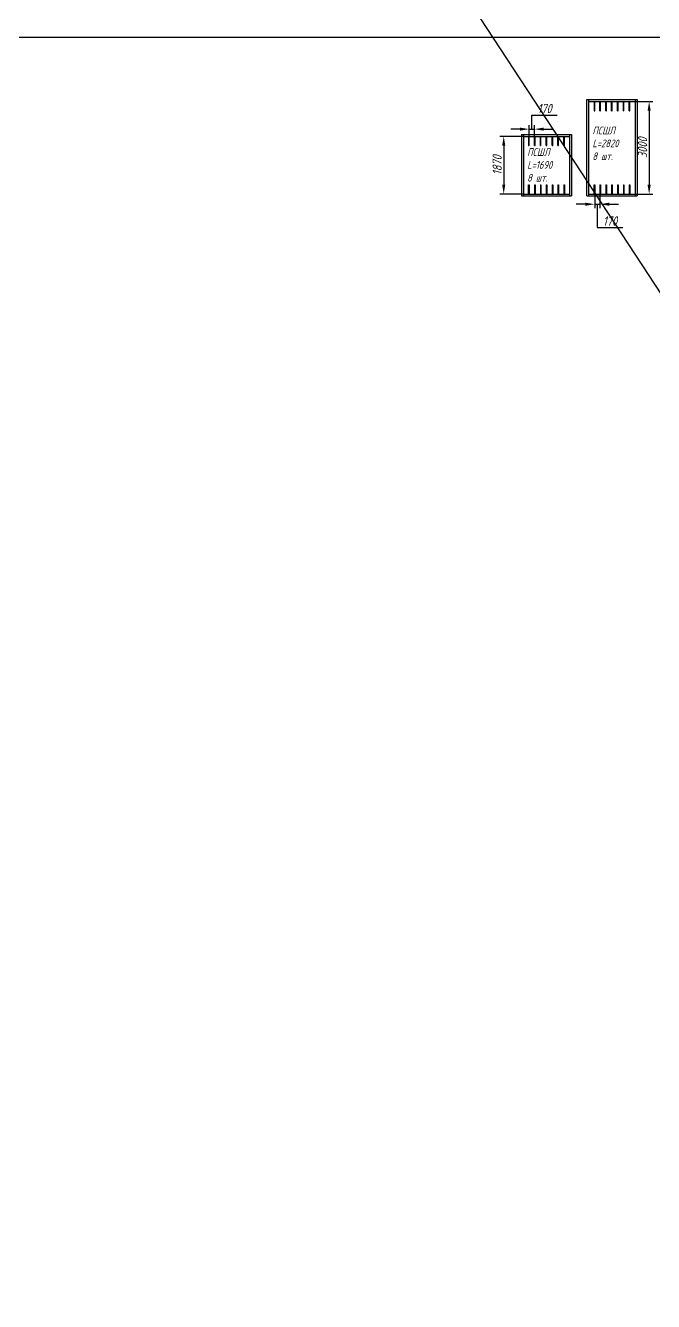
# Model space of a CAD drawing. Header units: millimetres. Extents: x -80926 to 207199, y -554506 to -32322.
# Drawn here: x -31315 to -10961, y -186094 to -144722 of the extents above; entities that cross this region are included whole.
import ezdxf

# ---------------------------------------------------------------- set-up
doc = ezdxf.new("R2010")
doc.units = ezdxf.units.MM
doc.styles.add('GOST 2.304', font='CS_Gost2304.shx', dxfattribs={"oblique": 15})
doc.dimstyles.new('GOST', dxfattribs={"dimscale": 0, "dimtxt": 3, "dimasz": 3, "dimexe": 1.25, "dimexo": 0, "dimtad": 1, "dimtoh": 1, "dimdec": 3, "dimtxsty": 'GOST 2.304', "dimcen": 5, "dimadec": 3, "dimazin": 2, "dimtfac": 0.75, "dimtdec": 4, "dimtmove": 1, "dimatfit": 3, "dimfxl": 0, "dimtolj": 1, "dimarcsym": 0})

# ---------------------------------------------------------------- blocks, each defined once
blk = doc.blocks.new('*D33')
at = {"color": 0, "lineweight": -2}
for p, q in [((-14902, -148082), (-14902, -147626)), ((-14902, -147626), (-14077, -147626)), ((-15287, -148082), (-15587, -148082)), ((-14987, -148316), (-14987, -147957)), ((-14987, -148082), (-14817, -148082)), ((-14987, -148082), (-14817, -148082)), ((-14817, -148316), (-14817, -147957)), ((-14517, -148082), (-14217, -148082))]:
    blk.add_line(p, q, dxfattribs=at)
at = {"color": 0}
for points in [[(-15287, -148032), (-15287, -148132), (-14987, -148082)], [(-14517, -148032), (-14517, -148132), (-14817, -148082)]]:
    blk.add_solid(points, dxfattribs=at)
at = {"layer": 'Defpoints', "color": 0}
for p in [(-14817, -148082), (-14987, -148316), (-14817, -148316)]:
    blk.add_point(p, dxfattribs=at)
at = {"color": 0, "insert": (-14490, -147414), "char_height": 300, "attachment_point": 5, "style": 'GOST 2.304'}
blk.add_mtext('\\A1;170', dxfattribs=at)
blk = doc.blocks.new('*D34')
at = {"color": 0, "lineweight": -2}
for p, q in [((-13166, -150516), (-13466, -150516)), ((-12866, -150185), (-12866, -150641)), ((-12866, -150516), (-12696, -150516)), ((-12866, -150516), (-12696, -150516)), ((-12781, -150516), (-12781, -151272)), ((-12696, -150185), (-12696, -150641)), ((-12396, -150516), (-12096, -150516)), ((-12781, -151272), (-11956, -151272))]:
    blk.add_line(p, q, dxfattribs=at)
at = {"color": 0}
for points in [[(-13166, -150466), (-13166, -150566), (-12866, -150516)], [(-12396, -150466), (-12396, -150566), (-12696, -150516)]]:
    blk.add_solid(points, dxfattribs=at)
at = {"layer": 'Defpoints', "color": 0}
for p in [(-12866, -150185), (-12696, -150185), (-12696, -150516)]:
    blk.add_point(p, dxfattribs=at)
at = {"color": 0, "insert": (-12368, -151060), "char_height": 300, "attachment_point": 5, "style": 'GOST 2.304'}
blk.add_mtext('\\A1;170', dxfattribs=at)
blk = doc.blocks.new('*D38')
at = {"color": 0, "lineweight": -2}
for p, q in [((-15177, -148316), (-15940, -148316)), ((-15815, -148616), (-15815, -149886)), ((-15177, -150186), (-15940, -150186))]:
    blk.add_line(p, q, dxfattribs=at)
at = {"color": 0}
for points in [[(-15865, -148616), (-15765, -148616), (-15815, -148316)], [(-15865, -149886), (-15765, -149886), (-15815, -150186)]]:
    blk.add_solid(points, dxfattribs=at)
at = {"layer": 'Defpoints', "color": 0}
for p in [(-15177, -148316), (-15815, -150186), (-15177, -150186)]:
    blk.add_point(p, dxfattribs=at)
at = {"color": 0, "insert": (-16027, -149251), "char_height": 300, "attachment_point": 5, "rotation": 90, "style": 'GOST 2.304'}
blk.add_mtext('\\A1;1870', dxfattribs=at)
blk = doc.blocks.new('*D39')
at = {"color": 0, "lineweight": -2}
for p, q in [((-11556, -147186), (-10976, -147186)), ((-11101, -147486), (-11101, -149886)), ((-11556, -150186), (-10976, -150186))]:
    blk.add_line(p, q, dxfattribs=at)
at = {"color": 0}
for points in [[(-11151, -147486), (-11051, -147486), (-11101, -147186)], [(-11151, -149886), (-11051, -149886), (-11101, -150186)]]:
    blk.add_solid(points, dxfattribs=at)
at = {"layer": 'Defpoints', "color": 0}
for p in [(-11556, -147186), (-11556, -150186), (-11101, -150186)]:
    blk.add_point(p, dxfattribs=at)
at = {"color": 0, "insert": (-11314, -148686), "char_height": 300, "attachment_point": 5, "rotation": 90, "style": 'GOST 2.304'}
blk.add_mtext('\\A1;3000', dxfattribs=at)

msp = doc.modelspace()

# ---------------------------------------------------------------- linework, layer by layer
at = {"ltscale": 15}
msp.add_line((-80925.7912, -46202.1026), (65730.3415, -270200.2531), dxfattribs=at)
for p, q in [((5892.139, -145105.4612), (-48707.861, -145105.4612)), ((-13119.8737, -147121.5729), (-11491.8737, -147121.5729)), ((-13119.8737, -150249.5729), (-13119.8737, -147121.5729)), ((-13055.8737, -150249.5729), (-13055.8737, -147121.5729)), ((-13055.8737, -147185.5729), (-11555.8737, -147185.5729)), ((-12885.8737, -147185.5729), (-12885.8737, -147485.5729)), ((-12865.8737, -147486.1759), (-12865.8737, -147186.1759)), ((-12695.8737, -147486.1759), (-12695.8737, -147186.1759)), ((-12675.8737, -147486.1759), (-12675.8737, -147186.1759)), ((-12505.8737, -147486.1759), (-12505.8737, -147186.1759)), ((-12485.8737, -147486.1759), (-12485.8737, -147186.1759)), ((-12315.8737, -147486.1759), (-12315.8737, -147186.1759)), ((-12295.8737, -147486.1759), (-12295.8737, -147186.1759)), ((-12125.8737, -147486.1759), (-12125.8737, -147186.1759)), ((-12105.8737, -147486.1759), (-12105.8737, -147186.1759)), ((-11935.8737, -147486.1759), (-11935.8737, -147186.1759)), ((-11915.8737, -147486.1759), (-11915.8737, -147186.1759)), ((-11745.8737, -147486.1759), (-11745.8737, -147186.1759)), ((-11725.8737, -147486.1759), (-11725.8737, -147186.1759)), ((-11555.8737, -147121.5729), (-11555.8737, -150249.5729)), ((-11491.8737, -147121.5729), (-11491.8737, -150249.5729)), ((-12885.8737, -147485.5729), (-12865.8737, -147485.5729)), ((-12695.8737, -147485.5729), (-12675.8737, -147485.5729)), ((-12505.8737, -147485.5729), (-12485.8737, -147485.5729)), ((-12315.8737, -147485.5729), (-12295.8737, -147485.5729)), ((-12125.8737, -147485.5729), (-12105.8737, -147485.5729)), ((-11935.8737, -147485.5729), (-11915.8737, -147485.5729)), ((-11745.8737, -147485.5729), (-11725.8737, -147485.5729)), ((-15241.4861, -148251.5729), (-13613.4861, -148251.5729)), ((-15241.4861, -148251.5729), (-15241.4861, -150249.5729)), ((-15177.4861, -148251.5729), (-15177.4861, -150249.5729)), ((-15177.4861, -148315.5729), (-13677.4861, -148315.5729)), ((-15007.4861, -148315.5729), (-15007.4861, -148615.5729)), ((-14987.4861, -148616.1759), (-14987.4861, -148316.1759)), ((-14817.4861, -148616.1759), (-14817.4861, -148316.1759)), ((-14797.4861, -148616.1759), (-14797.4861, -148316.1759)), ((-14627.4861, -148616.1759), (-14627.4861, -148316.1759)), ((-14607.4861, -148616.1759), (-14607.4861, -148316.1759)), ((-14437.4861, -148616.1759), (-14437.4861, -148316.1759)), ((-14417.4861, -148616.1759), (-14417.4861, -148316.1759)), ((-14247.4861, -148616.1759), (-14247.4861, -148316.1759)), ((-14227.4861, -148616.1759), (-14227.4861, -148316.1759)), ((-14057.4861, -148616.1759), (-14057.4861, -148316.1759)), ((-14037.4861, -148616.1759), (-14037.4861, -148316.1759)), ((-13867.4861, -148616.1759), (-13867.4861, -148316.1759)), ((-13847.4861, -148616.1759), (-13847.4861, -148316.1759)), ((-13677.4861, -148251.5729), (-13677.4861, -150249.5729)), ((-13613.4861, -148251.5729), (-13613.4861, -150249.5729)), ((-15007.4861, -148615.5729), (-14987.4861, -148615.5729)), ((-14817.4861, -148615.5729), (-14797.4861, -148615.5729)), ((-14627.4861, -148615.5729), (-14607.4861, -148615.5729)), ((-14437.4861, -148615.5729), (-14417.4861, -148615.5729)), ((-14247.4861, -148615.5729), (-14227.4861, -148615.5729)), ((-14057.4861, -148615.5729), (-14037.4861, -148615.5729)), ((-13867.4861, -148615.5729), (-13847.4861, -148615.5729)), ((-15007.4861, -150185.5729), (-15007.4861, -149885.5729)), ((-15007.4861, -149885.5729), (-14987.4861, -149885.5729)), ((-14987.4861, -149884.9698), (-14987.4861, -150184.9698)), ((-14817.4861, -149884.9698), (-14817.4861, -150184.9698)), ((-14817.4861, -149885.5729), (-14797.4861, -149885.5729)), ((-14797.4861, -149884.9698), (-14797.4861, -150184.9698)), ((-14627.4861, -149884.9698), (-14627.4861, -150184.9698)), ((-14627.4861, -149885.5729), (-14607.4861, -149885.5729)), ((-14607.4861, -149884.9698), (-14607.4861, -150184.9698)), ((-14437.4861, -149884.9698), (-14437.4861, -150184.9698)), ((-14437.4861, -149885.5729), (-14417.4861, -149885.5729)), ((-14417.4861, -149884.9698), (-14417.4861, -150184.9698)), ((-14247.4861, -149884.9698), (-14247.4861, -150184.9698)), ((-14247.4861, -149885.5729), (-14227.4861, -149885.5729)), ((-14227.4861, -149884.9698), (-14227.4861, -150184.9698)), ((-14057.4861, -149884.9698), (-14057.4861, -150184.9698)), ((-14057.4861, -149885.5729), (-14037.4861, -149885.5729)), ((-14037.4861, -149884.9698), (-14037.4861, -150184.9698)), ((-13867.4861, -149884.9698), (-13867.4861, -150184.9698)), ((-13867.4861, -149885.5729), (-13847.4861, -149885.5729)), ((-13847.4861, -149884.9698), (-13847.4861, -150184.9698)), ((-12885.8737, -150185.5729), (-12885.8737, -149885.5729)), ((-12885.8737, -149885.5729), (-12865.8737, -149885.5729)), ((-12865.8737, -149884.9698), (-12865.8737, -150184.9698)), ((-12695.8737, -149884.9698), (-12695.8737, -150184.9698)), ((-12695.8737, -149885.5729), (-12675.8737, -149885.5729)), ((-12675.8737, -149884.9698), (-12675.8737, -150184.9698)), ((-12505.8737, -149884.9698), (-12505.8737, -150184.9698)), ((-12505.8737, -149885.5729), (-12485.8737, -149885.5729)), ((-12485.8737, -149884.9698), (-12485.8737, -150184.9698)), ((-12315.8737, -149884.9698), (-12315.8737, -150184.9698)), ((-12315.8737, -149885.5729), (-12295.8737, -149885.5729)), ((-12295.8737, -149884.9698), (-12295.8737, -150184.9698)), ((-12125.8737, -149884.9698), (-12125.8737, -150184.9698)), ((-12125.8737, -149885.5729), (-12105.8737, -149885.5729)), ((-12105.8737, -149884.9698), (-12105.8737, -150184.9698)), ((-11935.8737, -149884.9698), (-11935.8737, -150184.9698)), ((-11935.8737, -149885.5729), (-11915.8737, -149885.5729)), ((-11915.8737, -149884.9698), (-11915.8737, -150184.9698)), ((-11745.8737, -149884.9698), (-11745.8737, -150184.9698)), ((-11745.8737, -149885.5729), (-11725.8737, -149885.5729)), ((-11725.8737, -149884.9698), (-11725.8737, -150184.9698)), ((-15241.4861, -150249.5729), (-13613.4861, -150249.5729)), ((-15177.4861, -150185.5729), (-13677.4861, -150185.5729)), ((-13119.8737, -150249.5729), (-11491.8737, -150249.5729)), ((-13055.8737, -150185.5729), (-11555.8737, -150185.5729))]:
    msp.add_line(p, q)

# ---------------------------------------------------------------- texts
at = {"char_height": 300, "width": 5509.146457, "attachment_point": 1, "style": 'GOST 2.304'}
for s, insert in [('{\\H0.83333x;ПСШЛ\\PL=2820\\P8 шт.}', (-12938.6917, -148001.5646)), ('{\\H0.83333x;ПСШЛ\\PL=1690\\P8 шт.}', (-15054.9263, -148699.9859))]:
    msp.add_mtext(s, dxfattribs=dict(at, insert=insert))

# ---------------------------------------------------------------- dimensions: what is measured, and where the dimension line sits
for base, p1, p2, picture, middle in [((-14817.4861, -148082.3733), (-14987.4861, -148316.1759), (-14817.4861, -148316.1759), '*D33', (-14839.9861, -147413.6233)), ((-12695.8737, -150516.1858), (-12865.8737, -150184.9698), (-12695.8737, -150184.9698), '*D34', (-12718.3737, -151059.9358))]:
    dim = msp.add_linear_dim(base=base, p1=p1, p2=p2, dimstyle='GOST', override={"dimscale": 100})
    dim.commit()
    dim.dimension.update_dxf_attribs({"geometry": picture, "text_midpoint": middle})
for base, p1, p2, picture, middle in [((-11101.0251, -150185.5729), (-11555.8737, -147185.5729), (-11555.8737, -150185.5729), '*D39', (-11313.5251, -148685.5729)), ((-15814.8378, -150185.5729), (-15177.4861, -148315.5729), (-15177.4861, -150185.5729), '*D38', (-16027.3378, -149250.5729))]:
    dim = msp.add_linear_dim(base=base, p1=p1, p2=p2, angle=90, dimstyle='GOST', override={"dimscale": 100})
    dim.commit()
    dim.dimension.update_dxf_attribs({"geometry": picture, "text_midpoint": middle})

doc.saveas('drawing.dxf')
